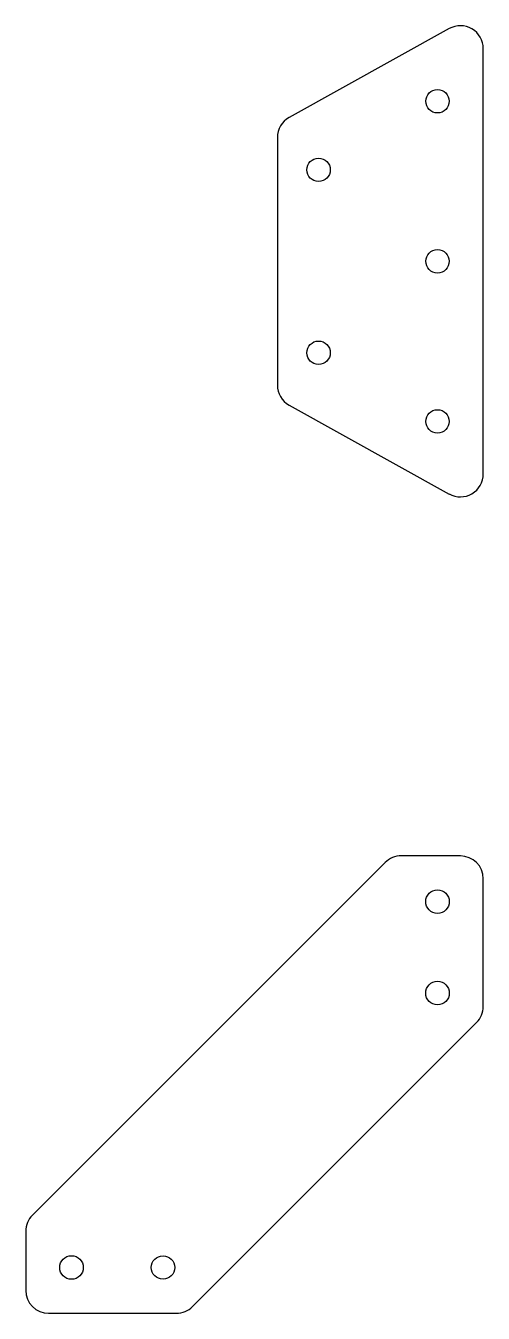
# Model space of a CAD drawing. Header units: inches. Extents: x -4.5 to 0.5, y -0.5 to 13.6.
import ezdxf

# ---------------------------------------------------------------- set-up
doc = ezdxf.new("R2010")
doc.units = ezdxf.units.IN
doc.header["$MEASUREMENT"] = 0

msp = doc.modelspace()

# ---------------------------------------------------------------- linework, layer by layer
at = {"color": 7, "linetype": 'Continuous', "lineweight": 25}
for p, q in [((0.129, 13.544), (-1.621, 12.571)), ((0.5, 8.675), (0.5, 13.325)), ((-1.75, 12.353), (-1.75, 9.647)), ((-1.621, 9.429), (0.129, 8.456)), ((-0.573, 4.427), (-4.427, 0.573)), ((0.25, 4.5), (-0.396, 4.5)), ((0.5, 2.854), (0.5, 4.25)), ((-2.677, -0.427), (0.427, 2.677)), ((-4.5, 0.396), (-4.5, -0.25)), ((-4.25, -0.5), (-2.854, -0.5))]:
    msp.add_line(p, q, dxfattribs=at)
for centre, radius in [((0, 12.75), 0.128), ((-1.3, 12), 0.128), ((0, 11), 0.128), ((-1.3, 10), 0.128), ((0, 9.25), 0.128), ((0, 4), 0.129), ((0, 3), 0.129), ((-4, 0), 0.129), ((-3, 0), 0.128)]:
    msp.add_circle(centre, radius, dxfattribs=at)
for centre, start, end in [((0.25, 13.325), 0, 119.0546), ((-1.5, 12.353), 119.0546, 180), ((-1.5, 9.647), 180, 240.9454), ((0.25, 8.675), 240.9454, 0), ((-0.396, 4.25), 90, 135), ((0.25, 4.25), 0, 90), ((0.25, 2.854), 315, 0), ((-4.25, 0.396), 135, 180), ((-4.25, -0.25), 180, 270), ((-2.854, -0.25), 270, 315)]:
    msp.add_arc(centre, 0.25, start, end, dxfattribs=at)

doc.saveas('drawing.dxf')
